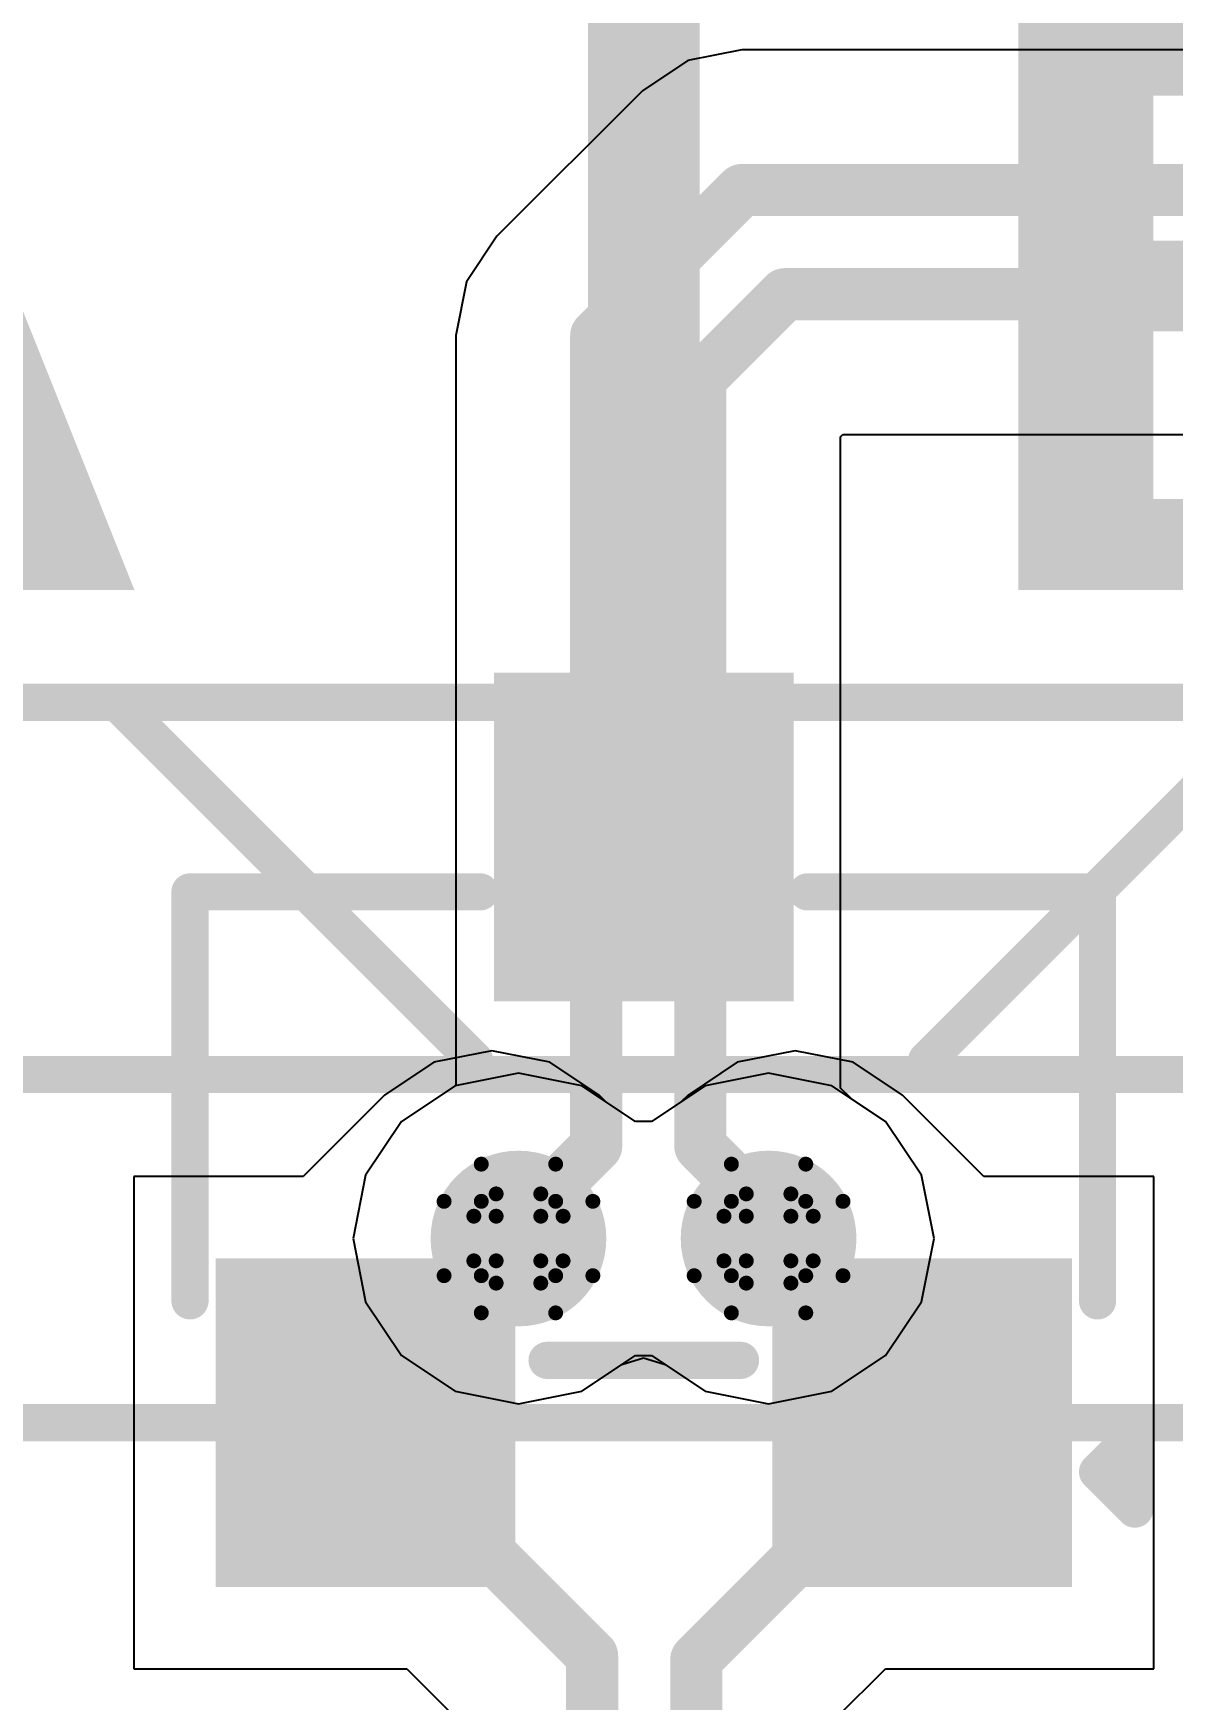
# Model space of a CAD drawing. Header units: inches. Extents: x 0 to 198, y 0 to 199.
# Drawn here: x 0.6768 to 0.8299, y 0.2689 to 0.493 of the extents above; entities that cross this region are included whole.
import ezdxf

# ---------------------------------------------------------------- set-up
doc = ezdxf.new("R2010")
doc.units = ezdxf.units.IN
doc.header["$MEASUREMENT"] = 0
for name, color, linetype in [('Bottom Layer', 5, 'Continuous'), ('Bottom Overlay', 54, 'Continuous'), ('Bottom Paste', 16, 'Continuous'), ('Bottom Solder', 6, 'Continuous'), ('Drill Drawing', 1, 'Continuous'), ('Layer 1', 16, 'Continuous'), ('Layer 2', 76, 'Continuous'), ('Top Layer', 1, 'Continuous'), ('Top Overlay', 2, 'Continuous'), ('Via Holes', 16, 'Continuous')]:
    doc.layers.add(name, color=color, linetype=linetype)
doc.styles.add('Arial Black_Bold', font='', dxfattribs={"height": 0.2})
doc.styles.get('Arial Black_Bold').set_extended_font_data('Arial Black', bold=True)

# ---------------------------------------------------------------- blocks, each defined once
blk = doc.blocks.new('DB128L_5_08_3P_GN_S_219')
at = {"layer": 'Top Overlay'}
for points in [[(-0.1, 0.1968516, 0.005, 0.005, 0), (0.5, 0.1968516, 0.005, 0.005, 0)], [(0.024622, 0.1968496, 0.005, 0.005, 0), (0.028516, 0.1968496, 0.005, 0.005, 0)], [(0.028516, 0.1968496, 0.005, 0.005, 0), (0.076622, 0.1487436, 0.005, 0.005, 0)], [(0.137388, 0.1487436, 0.005, 0.005, 0), (0.181622, 0.1929776, 0.005, 0.005, 0)], [(-0.096458, 0.1468076, 0.005, 0.005, 0), (0.496458, 0.1468076, 0.005, 0.005, 0)], [(-0.096458, 0.0999996, 0.005, 0.005, 0), (0.496458, 0.0999996, 0.005, 0.005, 0)]]:
    blk.add_lwpolyline(points, format="xyseb", dxfattribs=at)
for points in [[(0.023372, 0.1968496, 0.0025, 0.0025, 1), (0.025872, 0.1968496, 0.0025, 0.0025, 1)], [(0.027266, 0.1968496, 0.0025, 0.0025, 1), (0.029766, 0.1968496, 0.0025, 0.0025, 1)], [(0.027266, 0.1968496, 0.0025, 0.0025, 1), (0.029766, 0.1968496, 0.0025, 0.0025, 1)], [(0.075372, 0.1487436, 0.0025, 0.0025, 1), (0.077872, 0.1487436, 0.0025, 0.0025, 1)], [(0.136138, 0.1487436, 0.0025, 0.0025, 1), (0.138638, 0.1487436, 0.0025, 0.0025, 1)]]:
    blk.add_lwpolyline(points, format="xyseb", close=True, dxfattribs=at)
blk = doc.blocks.new('SOT_23_B_249')
at = {"layer": 'Bottom Layer'}
for points in [[(-0.05354375, 0.05748075), (-0.02126025, 0.05748075), (-0.02126025, 0.02126025), (-0.05354375, 0.02126025)], [(0.02126025, 0.05748075), (0.05354375, 0.05748075), (0.05354375, 0.02126025), (0.02126025, 0.02126025)], [(-0.01614175, -0.02125925), (0.01614175, -0.02125925), (0.01614175, -0.05747975), (-0.01614175, -0.05747975)]]:
    blk.add_hatch(color=5, dxfattribs=at).paths.add_polyline_path(points)
at = {"layer": 'Bottom Paste'}
for points in [[(-0.05354375, 0.05748075), (-0.02126025, 0.05748075), (-0.02126025, 0.02126025), (-0.05354375, 0.02126025)], [(0.02126025, 0.05748075), (0.05354375, 0.05748075), (0.05354375, 0.02126025), (0.02126025, 0.02126025)], [(-0.01614175, -0.02125925), (0.01614175, -0.02125925), (0.01614175, -0.05747975), (-0.01614175, -0.05747975)]]:
    blk.add_hatch(color=16, dxfattribs=at).paths.add_polyline_path(points)
at = {"layer": 'Bottom Solder'}
for points in [[(-0.05754375, 0.06148075), (-0.01726025, 0.06148075), (-0.01726025, 0.01726025), (-0.05754375, 0.01726025)], [(0.01726025, 0.06148075), (0.05754375, 0.06148075), (0.05754375, 0.01726025), (0.01726025, 0.01726025)], [(-0.02014175, -0.01725925), (0.02014175, -0.01725925), (0.02014175, -0.06147975), (-0.02014175, -0.06147975)]]:
    blk.add_hatch(color=6, dxfattribs=at).paths.add_polyline_path(points)
at = {"layer": 'Bottom Overlay'}
for points in [[(-0.061, 0.0460005, 0.005, 0.005, 0), (-0.066, 0.0510005, 0.005, 0.005, 0)], [(-0.066, 0.0510005, 0.005, 0.005, 0), (-0.066, 0.0410005, 0.005, 0.005, 0)], [(-0.061, 0.0460005, 0.005, 0.005, 0), (-0.066, 0.0410005, 0.005, 0.005, 0)], [(0.013, 0.0310005, 0.005, 0.005, 0), (-0.013, 0.0310005, 0.005, 0.005, 0)], [(-0.061, 0.0230005, 0.005, 0.005, 0), (-0.061, -0.0319995, 0.005, 0.005, 0)], [(0.061, 0.0230005, 0.005, 0.005, 0), (0.061, -0.0319995, 0.005, 0.005, 0)], [(-0.022, -0.0319995, 0.005, 0.005, 0), (-0.061, -0.0319995, 0.005, 0.005, 0)], [(0.061, -0.0319995, 0.005, 0.005, 0), (0.022, -0.0319995, 0.005, 0.005, 0)]]:
    blk.add_lwpolyline(points, format="xyseb", dxfattribs=at)
for points in [[(-0.06725, 0.0510005, 0.0025, 0.0025, 1), (-0.06475, 0.0510005, 0.0025, 0.0025, 1)], [(-0.06725, 0.0510005, 0.0025, 0.0025, 1), (-0.06475, 0.0510005, 0.0025, 0.0025, 1)], [(-0.06225, 0.0460005, 0.0025, 0.0025, 1), (-0.05975, 0.0460005, 0.0025, 0.0025, 1)], [(-0.06225, 0.0460005, 0.0025, 0.0025, 1), (-0.05975, 0.0460005, 0.0025, 0.0025, 1)], [(-0.06725, 0.0410005, 0.0025, 0.0025, 1), (-0.06475, 0.0410005, 0.0025, 0.0025, 1)], [(-0.06725, 0.0410005, 0.0025, 0.0025, 1), (-0.06475, 0.0410005, 0.0025, 0.0025, 1)], [(-0.01425, 0.0310005, 0.0025, 0.0025, 1), (-0.01175, 0.0310005, 0.0025, 0.0025, 1)], [(0.01175, 0.0310005, 0.0025, 0.0025, 1), (0.01425, 0.0310005, 0.0025, 0.0025, 1)], [(-0.06225, 0.0230005, 0.0025, 0.0025, 1), (-0.05975, 0.0230005, 0.0025, 0.0025, 1)], [(0.05975, 0.0230005, 0.0025, 0.0025, 1), (0.06225, 0.0230005, 0.0025, 0.0025, 1)], [(-0.06225, -0.0319995, 0.0025, 0.0025, 1), (-0.05975, -0.0319995, 0.0025, 0.0025, 1)], [(-0.06225, -0.0319995, 0.0025, 0.0025, 1), (-0.05975, -0.0319995, 0.0025, 0.0025, 1)], [(-0.02325, -0.0319995, 0.0025, 0.0025, 1), (-0.02075, -0.0319995, 0.0025, 0.0025, 1)], [(0.02075, -0.0319995, 0.0025, 0.0025, 1), (0.02325, -0.0319995, 0.0025, 0.0025, 1)], [(0.05975, -0.0319995, 0.0025, 0.0025, 1), (0.06225, -0.0319995, 0.0025, 0.0025, 1)], [(0.05975, -0.0319995, 0.0025, 0.0025, 1), (0.06225, -0.0319995, 0.0025, 0.0025, 1)]]:
    blk.add_lwpolyline(points, format="xyseb", close=True, dxfattribs=at)

msp = doc.modelspace()

# ---------------------------------------------------------------- hatches: boundary and pattern name
at = {"layer": 'Bottom Layer'}
h = msp.add_hatch(color=5, dxfattribs=at)
edge = h.paths.add_edge_path()
edge.add_arc((0.7419676, 0.3309583), 0.011811, 0, 360)
h = msp.add_hatch(color=5, dxfattribs=at)
edge = h.paths.add_edge_path()
edge.add_arc((0.7755896, 0.3309583), 0.011811, 0, 360)
for points in [[(0.7257901, 0.3055008), (0.7472468, 0.3269575), (0.7383805, 0.3358238), (0.7169238, 0.3143671)], [(0.8006336, 0.3143672), (0.7791769, 0.3358239), (0.7703106, 0.3269576), (0.7917673, 0.3055009)]]:
    msp.add_hatch(color=5, dxfattribs=at).paths.add_polyline_path(points)
at = {"layer": 'Layer 1'}
h = msp.add_hatch(color=16, dxfattribs=at)
edge = h.paths.add_edge_path()
edge.add_arc((0.7419676, 0.3309583), 0.011811, 0, 360)
h = msp.add_hatch(color=16, dxfattribs=at)
edge = h.paths.add_edge_path()
edge.add_arc((0.7755896, 0.3309583), 0.011811, 0, 360)
at = {"layer": 'Layer 2'}
h = msp.add_hatch(color=76, dxfattribs=at)
edge = h.paths.add_edge_path()
edge.add_arc((0.7419676, 0.3309583), 0.011811, 0, 360)
h = msp.add_hatch(color=76, dxfattribs=at)
edge = h.paths.add_edge_path()
edge.add_arc((0.7755896, 0.3309583), 0.011811, 0, 360)
at = {"layer": 'Top Layer'}
h = msp.add_hatch(color=1, dxfattribs=at)
edge = h.paths.add_edge_path()
edge.add_arc((0.7419676, 0.3309583), 0.011811, 0, 360)
h = msp.add_hatch(color=1, dxfattribs=at)
edge = h.paths.add_edge_path()
edge.add_arc((0.7755896, 0.3309583), 0.011811, 0, 360)
at = {"layer": 'Via Holes'}
h = msp.add_hatch(color=7, dxfattribs=at)
edge = h.paths.add_edge_path()
edge.add_arc((0.7419676, 0.3309583), 0.0059055, 0, 360)
h = msp.add_hatch(color=7, dxfattribs=at)
edge = h.paths.add_edge_path()
edge.add_arc((0.7755896, 0.3309583), 0.0059055, 0, 360)

# ---------------------------------------------------------------- linework, layer by layer
at = {"layer": 'Bottom Layer'}
for p, q in [((0.7305769, 0.3546635), (0.7239614, 0.3502432)), ((0.7383806, 0.3562157), (0.7305769, 0.3546635)), ((0.7461841, 0.3546635), (0.7383806, 0.3562157)), ((0.7527998, 0.350243), (0.7461841, 0.3546635)), ((0.7713733, 0.3546635), (0.7647578, 0.3502432)), ((0.779177, 0.3562157), (0.7713733, 0.3546635)), ((0.7869805, 0.3546635), (0.779177, 0.3562157)), ((0.7935962, 0.350243), (0.7869805, 0.3546635)), ((0.7239614, 0.3502432), (0.7130303, 0.3393121)), ((0.7536757, 0.3493671), (0.7527998, 0.350243)), ((0.7647578, 0.3502432), (0.763882, 0.3493674)), ((0.804527, 0.3393121), (0.7935962, 0.350243)), ((0.7576924, 0.3466832), (0.7536757, 0.3493671)), ((0.763882, 0.3493674), (0.7598648, 0.3466832)), ((0.7598648, 0.3466832), (0.7576924, 0.3466832)), ((0.7130303, 0.3393121), (0.6902699, 0.3393121)), ((0.6902699, 0.3393121), (0.6902699, 0.2730917)), ((0.8273573, 0.3393121), (0.804527, 0.3393121)), ((0.8273573, 0.2730917), (0.8273573, 0.3393121)), ((0.6902699, 0.2730917), (0.7269632, 0.2730917)), ((0.7269632, 0.2730917), (0.7330088, 0.267046)), ((0.7847336, 0.2665357), (0.7912897, 0.2730917)), ((0.7912897, 0.2730917), (0.8273573, 0.2730917))]:
    msp.add_line(p, q, dxfattribs=at)
for points in [[(0.7588136, 0.3849419, 0.015, 0.015, 0), (0.7588136, 0.5280802, 0.015, 0.015, 0)], [(0.7419676, 0.3287264, 0.007, 0.007, 0), (0.7419676, 0.3309583, 0.007, 0.007, 0)], [(0.7755896, 0.3287964, 0.007, 0.007, 0), (0.7755896, 0.3309583, 0.007, 0.007, 0)], [(0.7214116, 0.3081704, 0.007, 0.007, 0), (0.7419676, 0.3287264, 0.007, 0.007, 0)], [(0.7755896, 0.3287964, 0.007, 0.007, 0), (0.7962156, 0.3081704, 0.007, 0.007, 0)], [(0.7214116, 0.3062019, 0.007, 0.007, 0), (0.7214116, 0.3081704, 0.007, 0.007, 0)], [(0.7962156, 0.3062019, 0.007, 0.007, 0), (0.7962156, 0.3081704, 0.007, 0.007, 0)], [(0.7214116, 0.3042334, 0.007, 0.007, 0), (0.7214116, 0.3062019, 0.007, 0.007, 0)], [(0.7962156, 0.3042334, 0.007, 0.007, 0), (0.7962156, 0.3062019, 0.007, 0.007, 0)], [(0.7214116, 0.3042334, 0.007, 0.007, 0), (0.7340534, 0.2915916, 0.007, 0.007, 0)], [(0.7835738, 0.2915916, 0.007, 0.007, 0), (0.7962156, 0.3042334, 0.007, 0.007, 0)], [(0.7340534, 0.2915916, 0.007, 0.007, 0), (0.7351387, 0.2915916, 0.007, 0.007, 0)], [(0.7351387, 0.2915916, 0.007, 0.007, 0), (0.7518712, 0.2748591, 0.007, 0.007, 0)], [(0.7658712, 0.2743487, 0.007, 0.007, 0), (0.7831141, 0.2915916, 0.007, 0.007, 0)], [(0.7831141, 0.2915916, 0.007, 0.007, 0), (0.7835738, 0.2915916, 0.007, 0.007, 0)], [(0.7518712, 0.2405197, 0.007, 0.007, 0), (0.7518712, 0.2748591, 0.007, 0.007, 0)], [(0.7658712, 0.2404045, 0.007, 0.007, 0), (0.7658712, 0.2743487, 0.007, 0.007, 0)]]:
    msp.add_lwpolyline(points, format="xyseb", dxfattribs=at)
for points in [[(0.7550636, 0.3849419, 0.0075, 0.0075, 1), (0.7625636, 0.3849419, 0.0075, 0.0075, 1)], [(0.7402176, 0.3309583, 0.0035, 0.0035, 1), (0.7437176, 0.3309583, 0.0035, 0.0035, 1)], [(0.7738396, 0.3309583, 0.0035, 0.0035, 1), (0.7773396, 0.3309583, 0.0035, 0.0035, 1)], [(0.7402176, 0.3287264, 0.0035, 0.0035, 1), (0.7437176, 0.3287264, 0.0035, 0.0035, 1)], [(0.7402176, 0.3287264, 0.0035, 0.0035, 1), (0.7437176, 0.3287264, 0.0035, 0.0035, 1)], [(0.7738396, 0.3287964, 0.0035, 0.0035, 1), (0.7773396, 0.3287964, 0.0035, 0.0035, 1)], [(0.7738396, 0.3287964, 0.0035, 0.0035, 1), (0.7773396, 0.3287964, 0.0035, 0.0035, 1)], [(0.7196616, 0.3081704, 0.0035, 0.0035, 1), (0.7231616, 0.3081704, 0.0035, 0.0035, 1)], [(0.7196616, 0.3081704, 0.0035, 0.0035, 1), (0.7231616, 0.3081704, 0.0035, 0.0035, 1)], [(0.7944656, 0.3081704, 0.0035, 0.0035, 1), (0.7979656, 0.3081704, 0.0035, 0.0035, 1)], [(0.7944656, 0.3081704, 0.0035, 0.0035, 1), (0.7979656, 0.3081704, 0.0035, 0.0035, 1)], [(0.7196616, 0.3062019, 0.0035, 0.0035, 1), (0.7231616, 0.3062019, 0.0035, 0.0035, 1)], [(0.7196616, 0.3062019, 0.0035, 0.0035, 1), (0.7231616, 0.3062019, 0.0035, 0.0035, 1)], [(0.7944656, 0.3062019, 0.0035, 0.0035, 1), (0.7979656, 0.3062019, 0.0035, 0.0035, 1)], [(0.7944656, 0.3062019, 0.0035, 0.0035, 1), (0.7979656, 0.3062019, 0.0035, 0.0035, 1)], [(0.7196616, 0.3042334, 0.0035, 0.0035, 1), (0.7231616, 0.3042334, 0.0035, 0.0035, 1)], [(0.7196616, 0.3042334, 0.0035, 0.0035, 1), (0.7231616, 0.3042334, 0.0035, 0.0035, 1)], [(0.7944656, 0.3042334, 0.0035, 0.0035, 1), (0.7979656, 0.3042334, 0.0035, 0.0035, 1)], [(0.7944656, 0.3042334, 0.0035, 0.0035, 1), (0.7979656, 0.3042334, 0.0035, 0.0035, 1)], [(0.7323034, 0.2915916, 0.0035, 0.0035, 1), (0.7358034, 0.2915916, 0.0035, 0.0035, 1)], [(0.7323034, 0.2915916, 0.0035, 0.0035, 1), (0.7358034, 0.2915916, 0.0035, 0.0035, 1)], [(0.7333887, 0.2915916, 0.0035, 0.0035, 1), (0.7368887, 0.2915916, 0.0035, 0.0035, 1)], [(0.7333887, 0.2915916, 0.0035, 0.0035, 1), (0.7368887, 0.2915916, 0.0035, 0.0035, 1)], [(0.7813641, 0.2915916, 0.0035, 0.0035, 1), (0.7848641, 0.2915916, 0.0035, 0.0035, 1)], [(0.7813641, 0.2915916, 0.0035, 0.0035, 1), (0.7848641, 0.2915916, 0.0035, 0.0035, 1)], [(0.7818238, 0.2915916, 0.0035, 0.0035, 1), (0.7853238, 0.2915916, 0.0035, 0.0035, 1)], [(0.7818238, 0.2915916, 0.0035, 0.0035, 1), (0.7853238, 0.2915916, 0.0035, 0.0035, 1)], [(0.7501212, 0.2748591, 0.0035, 0.0035, 1), (0.7536212, 0.2748591, 0.0035, 0.0035, 1)], [(0.7501212, 0.2748591, 0.0035, 0.0035, 1), (0.7536212, 0.2748591, 0.0035, 0.0035, 1)], [(0.7641212, 0.2743487, 0.0035, 0.0035, 1), (0.7676212, 0.2743487, 0.0035, 0.0035, 1)], [(0.7641212, 0.2743487, 0.0035, 0.0035, 1), (0.7676212, 0.2743487, 0.0035, 0.0035, 1)]]:
    msp.add_lwpolyline(points, format="xyseb", close=True, dxfattribs=at)
at = {"layer": 'Drill Drawing'}
for points in [[(0.7369676, 0.3359583, 0.002, 0.002, 0), (0.7369676, 0.3409583, 0.002, 0.002, 0)], [(0.7369676, 0.3409583, 0.002, 0.002, 0), (0.7469676, 0.3409583, 0.002, 0.002, 0)], [(0.7469676, 0.3359583, 0.002, 0.002, 0), (0.7469676, 0.3409583, 0.002, 0.002, 0)], [(0.7705896, 0.3359583, 0.002, 0.002, 0), (0.7705896, 0.3409583, 0.002, 0.002, 0)], [(0.7705896, 0.3409583, 0.002, 0.002, 0), (0.7805896, 0.3409583, 0.002, 0.002, 0)], [(0.7805896, 0.3359583, 0.002, 0.002, 0), (0.7805896, 0.3409583, 0.002, 0.002, 0)], [(0.7319676, 0.3259583, 0.002, 0.002, 0), (0.7319676, 0.3359583, 0.002, 0.002, 0)], [(0.7319676, 0.3359583, 0.002, 0.002, 0), (0.7369676, 0.3359583, 0.002, 0.002, 0)], [(0.7389676, 0.3339583, 0.002, 0.002, 0), (0.7389676, 0.3369583, 0.002, 0.002, 0)], [(0.7389676, 0.3369583, 0.002, 0.002, 0), (0.7449676, 0.3369583, 0.002, 0.002, 0)], [(0.7449676, 0.3339583, 0.002, 0.002, 0), (0.7449676, 0.3369583, 0.002, 0.002, 0)], [(0.7469676, 0.3359583, 0.002, 0.002, 0), (0.7519676, 0.3359583, 0.002, 0.002, 0)], [(0.7519676, 0.3259583, 0.002, 0.002, 0), (0.7519676, 0.3359583, 0.002, 0.002, 0)], [(0.7655896, 0.3259583, 0.002, 0.002, 0), (0.7655896, 0.3359583, 0.002, 0.002, 0)], [(0.7655896, 0.3359583, 0.002, 0.002, 0), (0.7705896, 0.3359583, 0.002, 0.002, 0)], [(0.7725896, 0.3339583, 0.002, 0.002, 0), (0.7725896, 0.3369583, 0.002, 0.002, 0)], [(0.7725896, 0.3369583, 0.002, 0.002, 0), (0.7785896, 0.3369583, 0.002, 0.002, 0)], [(0.7785896, 0.3339583, 0.002, 0.002, 0), (0.7785896, 0.3369583, 0.002, 0.002, 0)], [(0.7805896, 0.3359583, 0.002, 0.002, 0), (0.7855896, 0.3359583, 0.002, 0.002, 0)], [(0.7855896, 0.3259583, 0.002, 0.002, 0), (0.7855896, 0.3359583, 0.002, 0.002, 0)], [(0.7359676, 0.3279583, 0.002, 0.002, 0), (0.7359676, 0.3339583, 0.002, 0.002, 0)], [(0.7359676, 0.3339583, 0.002, 0.002, 0), (0.7389676, 0.3339583, 0.002, 0.002, 0)], [(0.7449676, 0.3339583, 0.002, 0.002, 0), (0.7479676, 0.3339583, 0.002, 0.002, 0)], [(0.7479676, 0.3279583, 0.002, 0.002, 0), (0.7479676, 0.3339583, 0.002, 0.002, 0)], [(0.7695896, 0.3279583, 0.002, 0.002, 0), (0.7695896, 0.3339583, 0.002, 0.002, 0)], [(0.7695896, 0.3339583, 0.002, 0.002, 0), (0.7725896, 0.3339583, 0.002, 0.002, 0)], [(0.7785896, 0.3339583, 0.002, 0.002, 0), (0.7815896, 0.3339583, 0.002, 0.002, 0)], [(0.7815896, 0.3279583, 0.002, 0.002, 0), (0.7815896, 0.3339583, 0.002, 0.002, 0)], [(0.7359676, 0.3279583, 0.002, 0.002, 0), (0.7389676, 0.3279583, 0.002, 0.002, 0)], [(0.7389676, 0.3249583, 0.002, 0.002, 0), (0.7389676, 0.3279583, 0.002, 0.002, 0)], [(0.7449676, 0.3279583, 0.002, 0.002, 0), (0.7479676, 0.3279583, 0.002, 0.002, 0)], [(0.7449676, 0.3249583, 0.002, 0.002, 0), (0.7449676, 0.3279583, 0.002, 0.002, 0)], [(0.7695896, 0.3279583, 0.002, 0.002, 0), (0.7725896, 0.3279583, 0.002, 0.002, 0)], [(0.7725896, 0.3249583, 0.002, 0.002, 0), (0.7725896, 0.3279583, 0.002, 0.002, 0)], [(0.7785896, 0.3279583, 0.002, 0.002, 0), (0.7815896, 0.3279583, 0.002, 0.002, 0)], [(0.7785896, 0.3249583, 0.002, 0.002, 0), (0.7785896, 0.3279583, 0.002, 0.002, 0)], [(0.7319676, 0.3259583, 0.002, 0.002, 0), (0.7369676, 0.3259583, 0.002, 0.002, 0)], [(0.7369676, 0.3209583, 0.002, 0.002, 0), (0.7369676, 0.3259583, 0.002, 0.002, 0)], [(0.7389676, 0.3249583, 0.002, 0.002, 0), (0.7449676, 0.3249583, 0.002, 0.002, 0)], [(0.7469676, 0.3259583, 0.002, 0.002, 0), (0.7519676, 0.3259583, 0.002, 0.002, 0)], [(0.7469676, 0.3209583, 0.002, 0.002, 0), (0.7469676, 0.3259583, 0.002, 0.002, 0)], [(0.7655896, 0.3259583, 0.002, 0.002, 0), (0.7705896, 0.3259583, 0.002, 0.002, 0)], [(0.7705896, 0.3209583, 0.002, 0.002, 0), (0.7705896, 0.3259583, 0.002, 0.002, 0)], [(0.7725896, 0.3249583, 0.002, 0.002, 0), (0.7785896, 0.3249583, 0.002, 0.002, 0)], [(0.7805896, 0.3259583, 0.002, 0.002, 0), (0.7855896, 0.3259583, 0.002, 0.002, 0)], [(0.7805896, 0.3209583, 0.002, 0.002, 0), (0.7805896, 0.3259583, 0.002, 0.002, 0)], [(0.7369676, 0.3209583, 0.002, 0.002, 0), (0.7469676, 0.3209583, 0.002, 0.002, 0)], [(0.7705896, 0.3209583, 0.002, 0.002, 0), (0.7805896, 0.3209583, 0.002, 0.002, 0)]]:
    msp.add_lwpolyline(points, format="xyseb", dxfattribs=at)
for points in [[(0.7364676, 0.3409583, 0.001, 0.001, 1), (0.7374676, 0.3409583, 0.001, 0.001, 1)], [(0.7364676, 0.3409583, 0.001, 0.001, 1), (0.7374676, 0.3409583, 0.001, 0.001, 1)], [(0.7464676, 0.3409583, 0.001, 0.001, 1), (0.7474676, 0.3409583, 0.001, 0.001, 1)], [(0.7464676, 0.3409583, 0.001, 0.001, 1), (0.7474676, 0.3409583, 0.001, 0.001, 1)], [(0.7700896, 0.3409583, 0.001, 0.001, 1), (0.7710896, 0.3409583, 0.001, 0.001, 1)], [(0.7700896, 0.3409583, 0.001, 0.001, 1), (0.7710896, 0.3409583, 0.001, 0.001, 1)], [(0.7800896, 0.3409583, 0.001, 0.001, 1), (0.7810896, 0.3409583, 0.001, 0.001, 1)], [(0.7800896, 0.3409583, 0.001, 0.001, 1), (0.7810896, 0.3409583, 0.001, 0.001, 1)], [(0.7314676, 0.3359583, 0.001, 0.001, 1), (0.7324676, 0.3359583, 0.001, 0.001, 1)], [(0.7314676, 0.3359583, 0.001, 0.001, 1), (0.7324676, 0.3359583, 0.001, 0.001, 1)], [(0.7364676, 0.3359583, 0.001, 0.001, 1), (0.7374676, 0.3359583, 0.001, 0.001, 1)], [(0.7364676, 0.3359583, 0.001, 0.001, 1), (0.7374676, 0.3359583, 0.001, 0.001, 1)], [(0.7384676, 0.3369583, 0.001, 0.001, 1), (0.7394676, 0.3369583, 0.001, 0.001, 1)], [(0.7384676, 0.3369583, 0.001, 0.001, 1), (0.7394676, 0.3369583, 0.001, 0.001, 1)], [(0.7444676, 0.3369583, 0.001, 0.001, 1), (0.7454676, 0.3369583, 0.001, 0.001, 1)], [(0.7444676, 0.3369583, 0.001, 0.001, 1), (0.7454676, 0.3369583, 0.001, 0.001, 1)], [(0.7464676, 0.3359583, 0.001, 0.001, 1), (0.7474676, 0.3359583, 0.001, 0.001, 1)], [(0.7464676, 0.3359583, 0.001, 0.001, 1), (0.7474676, 0.3359583, 0.001, 0.001, 1)], [(0.7514676, 0.3359583, 0.001, 0.001, 1), (0.7524676, 0.3359583, 0.001, 0.001, 1)], [(0.7514676, 0.3359583, 0.001, 0.001, 1), (0.7524676, 0.3359583, 0.001, 0.001, 1)], [(0.7650896, 0.3359583, 0.001, 0.001, 1), (0.7660896, 0.3359583, 0.001, 0.001, 1)], [(0.7650896, 0.3359583, 0.001, 0.001, 1), (0.7660896, 0.3359583, 0.001, 0.001, 1)], [(0.7700896, 0.3359583, 0.001, 0.001, 1), (0.7710896, 0.3359583, 0.001, 0.001, 1)], [(0.7700896, 0.3359583, 0.001, 0.001, 1), (0.7710896, 0.3359583, 0.001, 0.001, 1)], [(0.7720896, 0.3369583, 0.001, 0.001, 1), (0.7730896, 0.3369583, 0.001, 0.001, 1)], [(0.7720896, 0.3369583, 0.001, 0.001, 1), (0.7730896, 0.3369583, 0.001, 0.001, 1)], [(0.7780896, 0.3369583, 0.001, 0.001, 1), (0.7790896, 0.3369583, 0.001, 0.001, 1)], [(0.7780896, 0.3369583, 0.001, 0.001, 1), (0.7790896, 0.3369583, 0.001, 0.001, 1)], [(0.7800896, 0.3359583, 0.001, 0.001, 1), (0.7810896, 0.3359583, 0.001, 0.001, 1)], [(0.7800896, 0.3359583, 0.001, 0.001, 1), (0.7810896, 0.3359583, 0.001, 0.001, 1)], [(0.7850896, 0.3359583, 0.001, 0.001, 1), (0.7860896, 0.3359583, 0.001, 0.001, 1)], [(0.7850896, 0.3359583, 0.001, 0.001, 1), (0.7860896, 0.3359583, 0.001, 0.001, 1)], [(0.7354676, 0.3339583, 0.001, 0.001, 1), (0.7364676, 0.3339583, 0.001, 0.001, 1)], [(0.7354676, 0.3339583, 0.001, 0.001, 1), (0.7364676, 0.3339583, 0.001, 0.001, 1)], [(0.7384676, 0.3339583, 0.001, 0.001, 1), (0.7394676, 0.3339583, 0.001, 0.001, 1)], [(0.7384676, 0.3339583, 0.001, 0.001, 1), (0.7394676, 0.3339583, 0.001, 0.001, 1)], [(0.7444676, 0.3339583, 0.001, 0.001, 1), (0.7454676, 0.3339583, 0.001, 0.001, 1)], [(0.7444676, 0.3339583, 0.001, 0.001, 1), (0.7454676, 0.3339583, 0.001, 0.001, 1)], [(0.7474676, 0.3339583, 0.001, 0.001, 1), (0.7484676, 0.3339583, 0.001, 0.001, 1)], [(0.7474676, 0.3339583, 0.001, 0.001, 1), (0.7484676, 0.3339583, 0.001, 0.001, 1)], [(0.7690896, 0.3339583, 0.001, 0.001, 1), (0.7700896, 0.3339583, 0.001, 0.001, 1)], [(0.7690896, 0.3339583, 0.001, 0.001, 1), (0.7700896, 0.3339583, 0.001, 0.001, 1)], [(0.7720896, 0.3339583, 0.001, 0.001, 1), (0.7730896, 0.3339583, 0.001, 0.001, 1)], [(0.7720896, 0.3339583, 0.001, 0.001, 1), (0.7730896, 0.3339583, 0.001, 0.001, 1)], [(0.7780896, 0.3339583, 0.001, 0.001, 1), (0.7790896, 0.3339583, 0.001, 0.001, 1)], [(0.7780896, 0.3339583, 0.001, 0.001, 1), (0.7790896, 0.3339583, 0.001, 0.001, 1)], [(0.7810896, 0.3339583, 0.001, 0.001, 1), (0.7820896, 0.3339583, 0.001, 0.001, 1)], [(0.7810896, 0.3339583, 0.001, 0.001, 1), (0.7820896, 0.3339583, 0.001, 0.001, 1)], [(0.7354676, 0.3279583, 0.001, 0.001, 1), (0.7364676, 0.3279583, 0.001, 0.001, 1)], [(0.7354676, 0.3279583, 0.001, 0.001, 1), (0.7364676, 0.3279583, 0.001, 0.001, 1)], [(0.7384676, 0.3279583, 0.001, 0.001, 1), (0.7394676, 0.3279583, 0.001, 0.001, 1)], [(0.7384676, 0.3279583, 0.001, 0.001, 1), (0.7394676, 0.3279583, 0.001, 0.001, 1)], [(0.7444676, 0.3279583, 0.001, 0.001, 1), (0.7454676, 0.3279583, 0.001, 0.001, 1)], [(0.7444676, 0.3279583, 0.001, 0.001, 1), (0.7454676, 0.3279583, 0.001, 0.001, 1)], [(0.7474676, 0.3279583, 0.001, 0.001, 1), (0.7484676, 0.3279583, 0.001, 0.001, 1)], [(0.7474676, 0.3279583, 0.001, 0.001, 1), (0.7484676, 0.3279583, 0.001, 0.001, 1)], [(0.7690896, 0.3279583, 0.001, 0.001, 1), (0.7700896, 0.3279583, 0.001, 0.001, 1)], [(0.7690896, 0.3279583, 0.001, 0.001, 1), (0.7700896, 0.3279583, 0.001, 0.001, 1)], [(0.7720896, 0.3279583, 0.001, 0.001, 1), (0.7730896, 0.3279583, 0.001, 0.001, 1)], [(0.7720896, 0.3279583, 0.001, 0.001, 1), (0.7730896, 0.3279583, 0.001, 0.001, 1)], [(0.7780896, 0.3279583, 0.001, 0.001, 1), (0.7790896, 0.3279583, 0.001, 0.001, 1)], [(0.7780896, 0.3279583, 0.001, 0.001, 1), (0.7790896, 0.3279583, 0.001, 0.001, 1)], [(0.7810896, 0.3279583, 0.001, 0.001, 1), (0.7820896, 0.3279583, 0.001, 0.001, 1)], [(0.7810896, 0.3279583, 0.001, 0.001, 1), (0.7820896, 0.3279583, 0.001, 0.001, 1)], [(0.7314676, 0.3259583, 0.001, 0.001, 1), (0.7324676, 0.3259583, 0.001, 0.001, 1)], [(0.7314676, 0.3259583, 0.001, 0.001, 1), (0.7324676, 0.3259583, 0.001, 0.001, 1)], [(0.7364676, 0.3259583, 0.001, 0.001, 1), (0.7374676, 0.3259583, 0.001, 0.001, 1)], [(0.7364676, 0.3259583, 0.001, 0.001, 1), (0.7374676, 0.3259583, 0.001, 0.001, 1)], [(0.7384676, 0.3249583, 0.001, 0.001, 1), (0.7394676, 0.3249583, 0.001, 0.001, 1)], [(0.7384676, 0.3249583, 0.001, 0.001, 1), (0.7394676, 0.3249583, 0.001, 0.001, 1)], [(0.7444676, 0.3249583, 0.001, 0.001, 1), (0.7454676, 0.3249583, 0.001, 0.001, 1)], [(0.7444676, 0.3249583, 0.001, 0.001, 1), (0.7454676, 0.3249583, 0.001, 0.001, 1)], [(0.7464676, 0.3259583, 0.001, 0.001, 1), (0.7474676, 0.3259583, 0.001, 0.001, 1)], [(0.7464676, 0.3259583, 0.001, 0.001, 1), (0.7474676, 0.3259583, 0.001, 0.001, 1)], [(0.7514676, 0.3259583, 0.001, 0.001, 1), (0.7524676, 0.3259583, 0.001, 0.001, 1)], [(0.7514676, 0.3259583, 0.001, 0.001, 1), (0.7524676, 0.3259583, 0.001, 0.001, 1)], [(0.7650896, 0.3259583, 0.001, 0.001, 1), (0.7660896, 0.3259583, 0.001, 0.001, 1)], [(0.7650896, 0.3259583, 0.001, 0.001, 1), (0.7660896, 0.3259583, 0.001, 0.001, 1)], [(0.7700896, 0.3259583, 0.001, 0.001, 1), (0.7710896, 0.3259583, 0.001, 0.001, 1)], [(0.7700896, 0.3259583, 0.001, 0.001, 1), (0.7710896, 0.3259583, 0.001, 0.001, 1)], [(0.7720896, 0.3249583, 0.001, 0.001, 1), (0.7730896, 0.3249583, 0.001, 0.001, 1)], [(0.7720896, 0.3249583, 0.001, 0.001, 1), (0.7730896, 0.3249583, 0.001, 0.001, 1)], [(0.7780896, 0.3249583, 0.001, 0.001, 1), (0.7790896, 0.3249583, 0.001, 0.001, 1)], [(0.7780896, 0.3249583, 0.001, 0.001, 1), (0.7790896, 0.3249583, 0.001, 0.001, 1)], [(0.7800896, 0.3259583, 0.001, 0.001, 1), (0.7810896, 0.3259583, 0.001, 0.001, 1)], [(0.7800896, 0.3259583, 0.001, 0.001, 1), (0.7810896, 0.3259583, 0.001, 0.001, 1)], [(0.7850896, 0.3259583, 0.001, 0.001, 1), (0.7860896, 0.3259583, 0.001, 0.001, 1)], [(0.7850896, 0.3259583, 0.001, 0.001, 1), (0.7860896, 0.3259583, 0.001, 0.001, 1)], [(0.7364676, 0.3209583, 0.001, 0.001, 1), (0.7374676, 0.3209583, 0.001, 0.001, 1)], [(0.7364676, 0.3209583, 0.001, 0.001, 1), (0.7374676, 0.3209583, 0.001, 0.001, 1)], [(0.7464676, 0.3209583, 0.001, 0.001, 1), (0.7474676, 0.3209583, 0.001, 0.001, 1)], [(0.7464676, 0.3209583, 0.001, 0.001, 1), (0.7474676, 0.3209583, 0.001, 0.001, 1)], [(0.7700896, 0.3209583, 0.001, 0.001, 1), (0.7710896, 0.3209583, 0.001, 0.001, 1)], [(0.7700896, 0.3209583, 0.001, 0.001, 1), (0.7710896, 0.3209583, 0.001, 0.001, 1)], [(0.7800896, 0.3209583, 0.001, 0.001, 1), (0.7810896, 0.3209583, 0.001, 0.001, 1)], [(0.7800896, 0.3209583, 0.001, 0.001, 1), (0.7810896, 0.3209583, 0.001, 0.001, 1)]]:
    msp.add_lwpolyline(points, format="xyseb", close=True, dxfattribs=at)
at = {"layer": 'Layer 1'}
for p, q in [((0.7419676, 0.3531966), (0.7334574, 0.3515038)), ((0.7504778, 0.3515038), (0.7419676, 0.3531966)), ((0.7755896, 0.3531966), (0.7670794, 0.3515038)), ((0.7840998, 0.3515038), (0.7755896, 0.3531966)), ((0.7334574, 0.3515038), (0.7262427, 0.3466832)), ((0.7576924, 0.3466832), (0.7504778, 0.3515038)), ((0.7670794, 0.3515038), (0.7598648, 0.3466832)), ((0.7913145, 0.3466832), (0.7840998, 0.3515038)), ((0.7262427, 0.3466832), (0.7214221, 0.3394685)), ((0.7598648, 0.3466832), (0.7576924, 0.3466832)), ((0.7961351, 0.3394685), (0.7913145, 0.3466832)), ((0.7214221, 0.3394685), (0.7197293, 0.3309583)), ((0.7978279, 0.3309583), (0.7961351, 0.3394685)), ((0.7197293, 0.3309583), (0.7214221, 0.3224481)), ((0.7961351, 0.3224481), (0.7978279, 0.3309583)), ((0.7214221, 0.3224481), (0.7262427, 0.3152334)), ((0.7913145, 0.3152334), (0.7961351, 0.3224481)), ((0.7262427, 0.3152334), (0.7334574, 0.3104128)), ((0.7504778, 0.3104128), (0.7576924, 0.3152334)), ((0.7576924, 0.3152334), (0.7598648, 0.3152334)), ((0.7598648, 0.3152334), (0.7670794, 0.3104128)), ((0.7840998, 0.3104128), (0.7913145, 0.3152334)), ((0.7334574, 0.3104128), (0.7419676, 0.30872)), ((0.7419676, 0.30872), (0.7504778, 0.3104128)), ((0.7670794, 0.3104128), (0.7755896, 0.30872)), ((0.7755896, 0.30872), (0.7840998, 0.3104128))]:
    msp.add_line(p, q, dxfattribs=at)
at = {"layer": 'Layer 2'}
for p, q in [((0.7419676, 0.3531966), (0.7334574, 0.3515038)), ((0.7504778, 0.3515038), (0.7419676, 0.3531966)), ((0.7755896, 0.3531966), (0.7670794, 0.3515038)), ((0.7840998, 0.3515038), (0.7755896, 0.3531966)), ((0.7334574, 0.3515038), (0.7262427, 0.3466832)), ((0.7576924, 0.3466832), (0.7504778, 0.3515038)), ((0.7670794, 0.3515038), (0.7598648, 0.3466832)), ((0.7913145, 0.3466832), (0.7840998, 0.3515038)), ((0.7262427, 0.3466832), (0.7214221, 0.3394685)), ((0.7598648, 0.3466832), (0.7576924, 0.3466832)), ((0.7961351, 0.3394685), (0.7913145, 0.3466832)), ((0.7214221, 0.3394685), (0.7197293, 0.3309583)), ((0.7978279, 0.3309583), (0.7961351, 0.3394685)), ((0.7197293, 0.3309583), (0.7214221, 0.3224481)), ((0.7961351, 0.3224481), (0.7978279, 0.3309583)), ((0.7214221, 0.3224481), (0.7262427, 0.3152334)), ((0.7913145, 0.3152334), (0.7961351, 0.3224481)), ((0.7262427, 0.3152334), (0.7334574, 0.3104128)), ((0.7504778, 0.3104128), (0.7558683, 0.3140145)), ((0.7558683, 0.3140145), (0.7587786, 0.3149021)), ((0.7587786, 0.3149021), (0.7616889, 0.3140145)), ((0.7616889, 0.3140145), (0.7670794, 0.3104128)), ((0.7840998, 0.3104128), (0.7913145, 0.3152334)), ((0.7334574, 0.3104128), (0.7419676, 0.30872)), ((0.7419676, 0.30872), (0.7504778, 0.3104128)), ((0.7670794, 0.3104128), (0.7755896, 0.30872)), ((0.7755896, 0.30872), (0.7840998, 0.3104128))]:
    msp.add_line(p, q, dxfattribs=at)
at = {"layer": 'Top Layer'}
for p, q in [((0.7719731, 0.4908127), (0.7647548, 0.4893769)), ((0.9734696, 0.4908127), (0.7719731, 0.4908127)), ((0.7647548, 0.4893769), (0.7586354, 0.485288)), ((0.7586354, 0.485288), (0.7390791, 0.4657317)), ((0.7390791, 0.4657317), (0.7349902, 0.4596124)), ((0.7349902, 0.4596124), (0.7335544, 0.452394)), ((0.7335544, 0.452394), (0.7335544, 0.3515231)), ((0.7852792, 0.4387821), (0.785585, 0.4390879)), ((0.7852792, 0.3511829), (0.7852792, 0.4387821)), ((0.785585, 0.4390879), (0.9594792, 0.4390879)), ((0.7334574, 0.3515038), (0.7262427, 0.3466832)), ((0.7335544, 0.3515231), (0.7334574, 0.3515038)), ((0.7866869, 0.3497752), (0.7852792, 0.3511829)), ((0.7913145, 0.3466832), (0.7866869, 0.3497752)), ((0.7262427, 0.3466832), (0.7214221, 0.3394685)), ((0.7961351, 0.3394685), (0.7913145, 0.3466832)), ((0.7214221, 0.3394685), (0.7197293, 0.3309583)), ((0.7978279, 0.3309583), (0.7961351, 0.3394685)), ((0.7197293, 0.3309583), (0.7214221, 0.3224481)), ((0.7961351, 0.3224481), (0.7978279, 0.3309583)), ((0.7214221, 0.3224481), (0.7262427, 0.3152334)), ((0.7913145, 0.3152334), (0.7961351, 0.3224481)), ((0.7262427, 0.3152334), (0.7334574, 0.3104128)), ((0.7504778, 0.3104128), (0.7576924, 0.3152334)), ((0.7576924, 0.3152334), (0.7598648, 0.3152334)), ((0.7598648, 0.3152334), (0.7670794, 0.3104128)), ((0.7840998, 0.3104128), (0.7913145, 0.3152334)), ((0.7334574, 0.3104128), (0.7419676, 0.30872)), ((0.7419676, 0.30872), (0.7504778, 0.3104128)), ((0.7670794, 0.3104128), (0.7755896, 0.30872)), ((0.7755896, 0.30872), (0.7840998, 0.3104128))]:
    msp.add_line(p, q, dxfattribs=at)
for points in [[(0.7524168, 0.452394, 0.007, 0.007, 0), (0.7719731, 0.4719503, 0.007, 0.007, 0)], [(0.7719731, 0.4719503, 0.007, 0.007, 0), (0.9734696, 0.4719503, 0.007, 0.007, 0)], [(0.7664168, 0.4465951, 0.007, 0.007, 0), (0.777772, 0.4579503, 0.007, 0.007, 0)], [(0.777772, 0.4579503, 0.007, 0.007, 0), (0.9676707, 0.4579503, 0.007, 0.007, 0)], [(0.7524168, 0.3433699, 0.007, 0.007, 0), (0.7524168, 0.452394, 0.007, 0.007, 0)], [(0.7664168, 0.3433699, 0.007, 0.007, 0), (0.7664168, 0.4465951, 0.007, 0.007, 0)], [(0.7419676, 0.3329207, 0.007, 0.007, 0), (0.7524168, 0.3433699, 0.007, 0.007, 0)], [(0.7664168, 0.3433699, 0.007, 0.007, 0), (0.7755896, 0.3341971, 0.007, 0.007, 0)], [(0.7419676, 0.3309583, 0.007, 0.007, 0), (0.7419676, 0.3329207, 0.007, 0.007, 0)], [(0.7755896, 0.3309583, 0.007, 0.007, 0), (0.7755896, 0.3341971, 0.007, 0.007, 0)]]:
    msp.add_lwpolyline(points, format="xyseb", dxfattribs=at)
for points in [[(0.7702231, 0.4719503, 0.0035, 0.0035, 1), (0.7737231, 0.4719503, 0.0035, 0.0035, 1)], [(0.7702231, 0.4719503, 0.0035, 0.0035, 1), (0.7737231, 0.4719503, 0.0035, 0.0035, 1)], [(0.776022, 0.4579503, 0.0035, 0.0035, 1), (0.779522, 0.4579503, 0.0035, 0.0035, 1)], [(0.776022, 0.4579503, 0.0035, 0.0035, 1), (0.779522, 0.4579503, 0.0035, 0.0035, 1)], [(0.7506668, 0.452394, 0.0035, 0.0035, 1), (0.7541668, 0.452394, 0.0035, 0.0035, 1)], [(0.7506668, 0.452394, 0.0035, 0.0035, 1), (0.7541668, 0.452394, 0.0035, 0.0035, 1)], [(0.7646668, 0.4465951, 0.0035, 0.0035, 1), (0.7681668, 0.4465951, 0.0035, 0.0035, 1)], [(0.7646668, 0.4465951, 0.0035, 0.0035, 1), (0.7681668, 0.4465951, 0.0035, 0.0035, 1)], [(0.7506668, 0.3433699, 0.0035, 0.0035, 1), (0.7541668, 0.3433699, 0.0035, 0.0035, 1)], [(0.7506668, 0.3433699, 0.0035, 0.0035, 1), (0.7541668, 0.3433699, 0.0035, 0.0035, 1)], [(0.7646668, 0.3433699, 0.0035, 0.0035, 1), (0.7681668, 0.3433699, 0.0035, 0.0035, 1)], [(0.7646668, 0.3433699, 0.0035, 0.0035, 1), (0.7681668, 0.3433699, 0.0035, 0.0035, 1)], [(0.7402176, 0.3329207, 0.0035, 0.0035, 1), (0.7437176, 0.3329207, 0.0035, 0.0035, 1)], [(0.7402176, 0.3329207, 0.0035, 0.0035, 1), (0.7437176, 0.3329207, 0.0035, 0.0035, 1)], [(0.7738396, 0.3341971, 0.0035, 0.0035, 1), (0.7773396, 0.3341971, 0.0035, 0.0035, 1)], [(0.7738396, 0.3341971, 0.0035, 0.0035, 1), (0.7773396, 0.3341971, 0.0035, 0.0035, 1)], [(0.7402176, 0.3309583, 0.0035, 0.0035, 1), (0.7437176, 0.3309583, 0.0035, 0.0035, 1)], [(0.7738396, 0.3309583, 0.0035, 0.0035, 1), (0.7773396, 0.3309583, 0.0035, 0.0035, 1)]]:
    msp.add_lwpolyline(points, format="xyseb", close=True, dxfattribs=at)

# ---------------------------------------------------------------- block references
at = {"rotation": 180}
msp.add_blockref('SOT_23_B_249', (0.7588136, 0.3455724), dxfattribs=at)
msp.add_blockref('DB128L_5_08_3P_GN_S_219', (0.6594556, 0.2062023))

# ---------------------------------------------------------------- texts
at = {"layer": 'Top Overlay', "style": 'Arial Black_Bold'}
for s, p in [('A', (0.6027574, 0.4181572)), ('B', (0.8007526, 0.4181574))]:
    msp.add_text(s, height=0.0787402, rotation=360, dxfattribs=at).set_placement(p)

doc.saveas('drawing.dxf')
